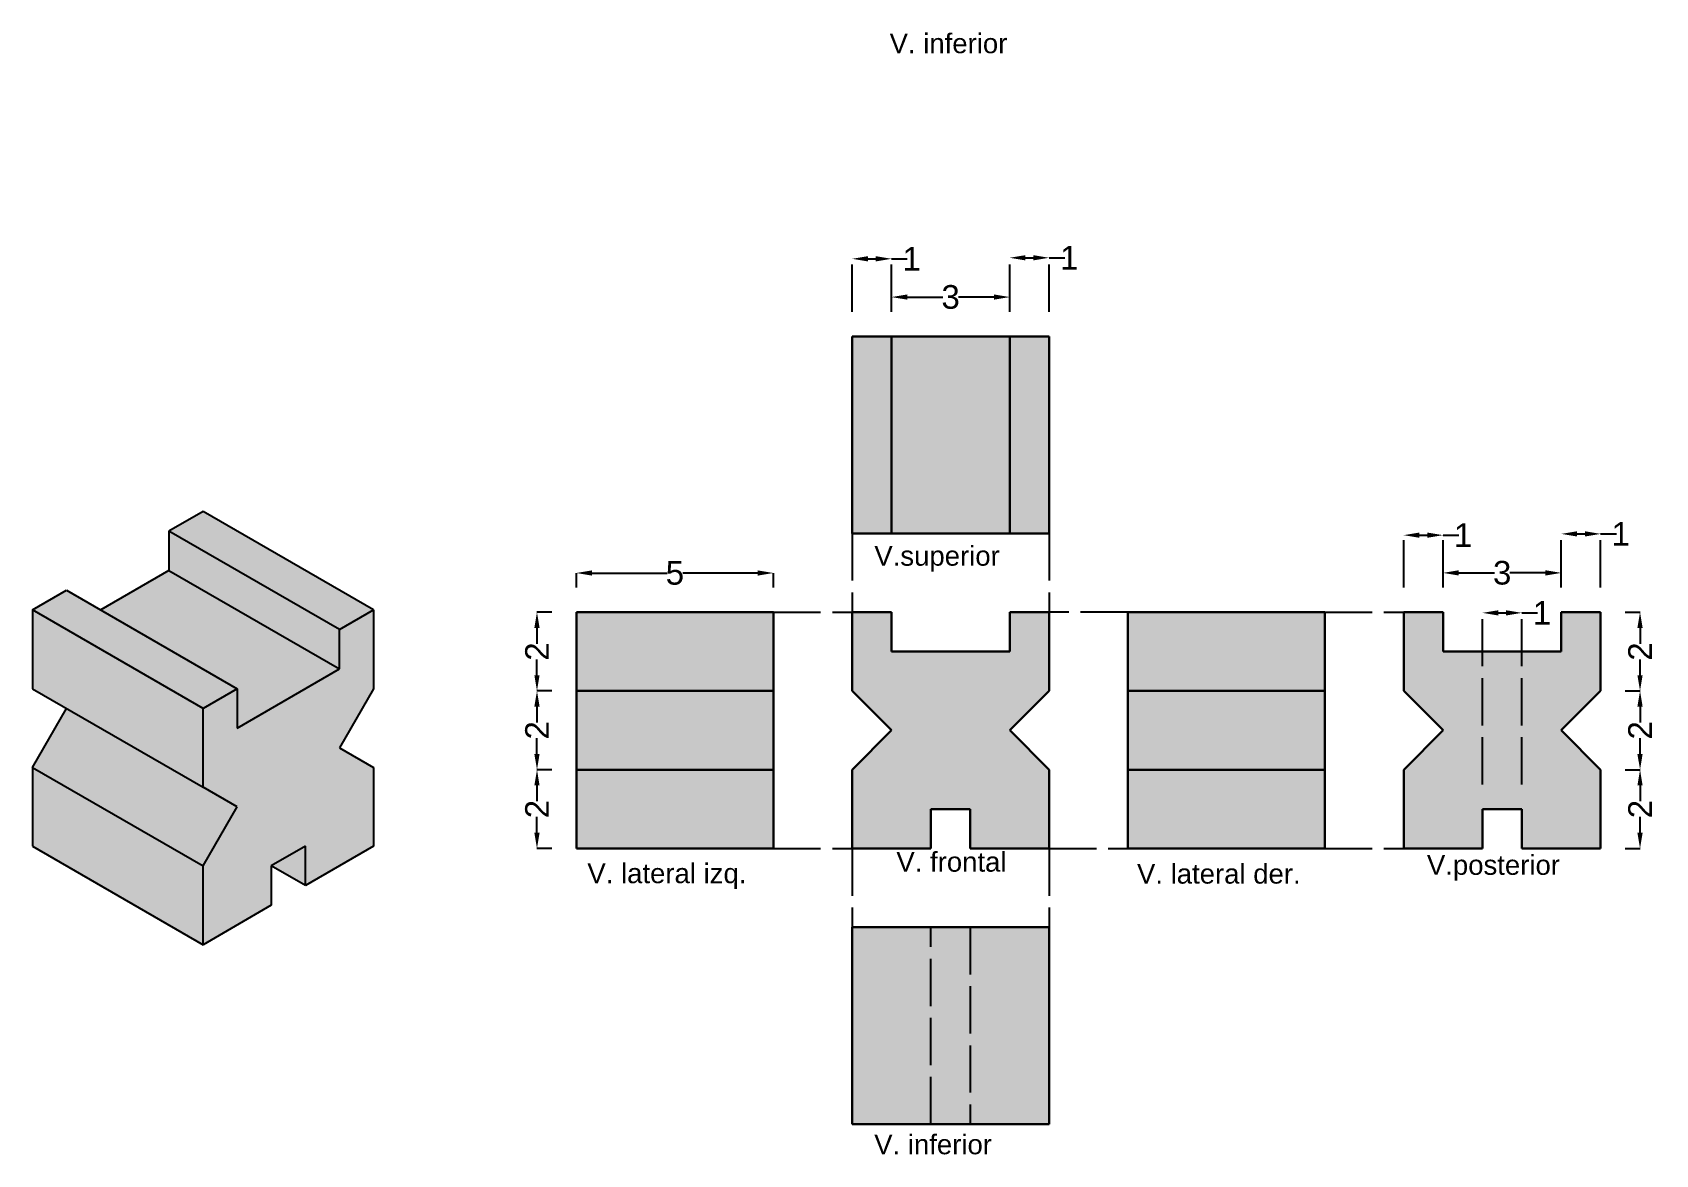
# Model space of a CAD drawing. Header units: millimetres. Extents: x 1502 to 1798, y 2224 to 2310.
# Drawn here: x 1756.02 to 1797.22, y 2225.46 to 2253.95 of the extents above; entities that cross this region are included whole.
import ezdxf

# ---------------------------------------------------------------- set-up
doc = ezdxf.new("R2010")
doc.units = ezdxf.units.MM
doc.header["$LTSCALE"] = 0.1
doc.linetypes.add('ACAD_ISO02W100', pattern=[15, 12, -3])
doc.styles.get("Standard").update_dxf_attribs({"font": 'arial.ttf'})
doc.dimstyles.new('ISO-25', dxfattribs={"dimtxt": 0.6, "dimasz": 0.4, "dimexe": 0, "dimexo": 0.625, "dimgap": 0, "dimtad": 0, "dimtxsty": 'Standard', "dimcen": 2.5, "dimadec": 0, "dimazin": 0, "dimtfac": 1, "dimtmove": 0, "dimatfit": 3, "dimfxl": 1, "dimarcsym": 0})

# ---------------------------------------------------------------- blocks, each defined once
blk = doc.blocks.new('*D108')
at = {"color": 0, "linetype": 'ACAD_ISO02W100', "lineweight": -2, "transparency": 16777216}
for p, q in [((1777.823, 2246.853), (1777.823, 2247.228)), ((1778.223, 2247.228), (1779.126, 2247.228)), ((1780.423, 2247.228), (1779.519, 2247.228)), ((1780.823, 2246.853), (1780.823, 2247.228))]:
    blk.add_line(p, q, dxfattribs=at)
at = {"color": 0, "linetype": 'ACAD_ISO02W100', "transparency": 16777216}
for points in [[(1778.223, 2247.295), (1778.223, 2247.162), (1777.823, 2247.228)], [(1780.423, 2247.295), (1780.423, 2247.162), (1780.823, 2247.228)]]:
    blk.add_solid(points, dxfattribs=at)
at = {"layer": 'Defpoints', "color": 0, "linetype": 'ACAD_ISO02W100', "transparency": 16777216}
for p in [(1780.823, 2247.228), (1777.823, 2246.228), (1780.823, 2246.228)]:
    blk.add_point(p, dxfattribs=at)
at = {"color": 0, "linetype": 'ACAD_ISO02W100', "transparency": 16777216, "insert": (1779.323, 2247.228), "char_height": 0.6, "attachment_point": 5}
blk.add_mtext('3', dxfattribs=at)
blk = doc.blocks.new('*D110')
at = {"color": 0, "linetype": 'ACAD_ISO02W100', "lineweight": -2, "transparency": 16777216}
for p, q in [((1769.198, 2235.228), (1768.823, 2235.228)), ((1768.823, 2234.828), (1768.823, 2234.427)), ((1768.823, 2233.628), (1768.823, 2234.03)), ((1769.198, 2233.228), (1768.823, 2233.228))]:
    blk.add_line(p, q, dxfattribs=at)
at = {"color": 0, "linetype": 'ACAD_ISO02W100', "transparency": 16777216}
for points in [[(1768.756, 2234.828), (1768.889, 2234.828), (1768.823, 2235.228)], [(1768.756, 2233.628), (1768.889, 2233.628), (1768.823, 2233.228)]]:
    blk.add_solid(points, dxfattribs=at)
at = {"layer": 'Defpoints', "color": 0, "linetype": 'ACAD_ISO02W100', "transparency": 16777216}
for p in [(1768.823, 2235.228), (1769.823, 2235.228), (1769.823, 2233.228)]:
    blk.add_point(p, dxfattribs=at)
at = {"color": 0, "linetype": 'ACAD_ISO02W100', "transparency": 16777216, "insert": (1768.823, 2234.228), "char_height": 0.6, "attachment_point": 5, "rotation": 90}
blk.add_mtext('2', dxfattribs=at)
blk = doc.blocks.new('*D111')
at = {"color": 0, "linetype": 'ACAD_ISO02W100', "lineweight": -2, "transparency": 16777216}
for p, q in [((1769.198, 2237.228), (1768.823, 2237.228)), ((1768.823, 2236.828), (1768.823, 2236.427)), ((1768.823, 2235.628), (1768.823, 2236.03)), ((1769.198, 2235.228), (1768.823, 2235.228))]:
    blk.add_line(p, q, dxfattribs=at)
at = {"color": 0, "linetype": 'ACAD_ISO02W100', "transparency": 16777216}
for points in [[(1768.756, 2236.828), (1768.889, 2236.828), (1768.823, 2237.228)], [(1768.756, 2235.628), (1768.889, 2235.628), (1768.823, 2235.228)]]:
    blk.add_solid(points, dxfattribs=at)
at = {"layer": 'Defpoints', "color": 0, "linetype": 'ACAD_ISO02W100', "transparency": 16777216}
for p in [(1768.823, 2237.228), (1769.823, 2237.228), (1769.823, 2235.228)]:
    blk.add_point(p, dxfattribs=at)
at = {"color": 0, "linetype": 'ACAD_ISO02W100', "transparency": 16777216, "insert": (1768.823, 2236.228), "char_height": 0.6, "attachment_point": 5, "rotation": 90}
blk.add_mtext('2', dxfattribs=at)
blk = doc.blocks.new('*D112')
at = {"color": 0, "linetype": 'ACAD_ISO02W100', "lineweight": -2, "transparency": 16777216}
for p, q in [((1769.198, 2239.228), (1768.823, 2239.228)), ((1768.823, 2238.828), (1768.823, 2238.427)), ((1768.823, 2237.628), (1768.823, 2238.03)), ((1769.198, 2237.228), (1768.823, 2237.228))]:
    blk.add_line(p, q, dxfattribs=at)
at = {"color": 0, "linetype": 'ACAD_ISO02W100', "transparency": 16777216}
for points in [[(1768.756, 2238.828), (1768.889, 2238.828), (1768.823, 2239.228)], [(1768.756, 2237.628), (1768.889, 2237.628), (1768.823, 2237.228)]]:
    blk.add_solid(points, dxfattribs=at)
at = {"layer": 'Defpoints', "color": 0, "linetype": 'ACAD_ISO02W100', "transparency": 16777216}
for p in [(1768.823, 2239.228), (1769.823, 2239.228), (1769.823, 2237.228)]:
    blk.add_point(p, dxfattribs=at)
at = {"color": 0, "linetype": 'ACAD_ISO02W100', "transparency": 16777216, "insert": (1768.823, 2238.228), "char_height": 0.6, "attachment_point": 5, "rotation": 90}
blk.add_mtext('2', dxfattribs=at)
blk = doc.blocks.new('*D114')
at = {"color": 0, "linetype": 'ACAD_ISO02W100', "lineweight": -2, "transparency": 16777216}
for p, q in [((1791.823, 2239.853), (1791.823, 2240.225)), ((1792.223, 2240.225), (1793.126, 2240.225)), ((1794.423, 2240.225), (1793.519, 2240.225)), ((1794.823, 2239.853), (1794.823, 2240.225))]:
    blk.add_line(p, q, dxfattribs=at)
at = {"color": 0, "linetype": 'ACAD_ISO02W100', "transparency": 16777216}
for points in [[(1792.223, 2240.292), (1792.223, 2240.158), (1791.823, 2240.225)], [(1794.423, 2240.292), (1794.423, 2240.158), (1794.823, 2240.225)]]:
    blk.add_solid(points, dxfattribs=at)
at = {"layer": 'Defpoints', "color": 0, "linetype": 'ACAD_ISO02W100', "transparency": 16777216}
for p in [(1794.823, 2240.225), (1791.823, 2239.228), (1794.823, 2239.228)]:
    blk.add_point(p, dxfattribs=at)
at = {"color": 0, "linetype": 'ACAD_ISO02W100', "transparency": 16777216, "insert": (1793.323, 2240.225), "char_height": 0.6, "attachment_point": 5}
blk.add_mtext('3', dxfattribs=at)
blk = doc.blocks.new('*D116')
at = {"color": 0, "linetype": 'ACAD_ISO02W100', "lineweight": -2, "transparency": 16777216}
for p, q in [((1796.448, 2239.228), (1796.823, 2239.228)), ((1796.823, 2238.828), (1796.823, 2238.427)), ((1796.823, 2237.628), (1796.823, 2238.03)), ((1796.448, 2237.228), (1796.823, 2237.228))]:
    blk.add_line(p, q, dxfattribs=at)
at = {"color": 0, "linetype": 'ACAD_ISO02W100', "transparency": 16777216}
for points in [[(1796.756, 2238.828), (1796.889, 2238.828), (1796.823, 2239.228)], [(1796.756, 2237.628), (1796.889, 2237.628), (1796.823, 2237.228)]]:
    blk.add_solid(points, dxfattribs=at)
at = {"layer": 'Defpoints', "color": 0, "linetype": 'ACAD_ISO02W100', "transparency": 16777216}
for p in [(1795.823, 2239.228), (1795.823, 2237.228), (1796.823, 2237.228)]:
    blk.add_point(p, dxfattribs=at)
at = {"color": 0, "linetype": 'ACAD_ISO02W100', "transparency": 16777216, "insert": (1796.823, 2238.228), "char_height": 0.6, "attachment_point": 5, "rotation": 90}
blk.add_mtext('2', dxfattribs=at)
blk = doc.blocks.new('*D117')
at = {"color": 0, "linetype": 'ACAD_ISO02W100', "lineweight": -2, "transparency": 16777216}
for p, q in [((1796.448, 2237.228), (1796.823, 2237.228)), ((1796.823, 2236.828), (1796.823, 2236.427)), ((1796.823, 2235.628), (1796.823, 2236.03)), ((1796.448, 2235.228), (1796.823, 2235.228))]:
    blk.add_line(p, q, dxfattribs=at)
at = {"color": 0, "linetype": 'ACAD_ISO02W100', "transparency": 16777216}
for points in [[(1796.756, 2236.828), (1796.889, 2236.828), (1796.823, 2237.228)], [(1796.756, 2235.628), (1796.889, 2235.628), (1796.823, 2235.228)]]:
    blk.add_solid(points, dxfattribs=at)
at = {"layer": 'Defpoints', "color": 0, "linetype": 'ACAD_ISO02W100', "transparency": 16777216}
for p in [(1795.823, 2237.228), (1795.823, 2235.228), (1796.823, 2235.228)]:
    blk.add_point(p, dxfattribs=at)
at = {"color": 0, "linetype": 'ACAD_ISO02W100', "transparency": 16777216, "insert": (1796.823, 2236.228), "char_height": 0.6, "attachment_point": 5, "rotation": 90}
blk.add_mtext('2', dxfattribs=at)
blk = doc.blocks.new('*D118')
at = {"color": 0, "linetype": 'ACAD_ISO02W100', "lineweight": -2, "transparency": 16777216}
for p, q in [((1796.448, 2235.228), (1796.823, 2235.228)), ((1796.823, 2234.828), (1796.823, 2234.427)), ((1796.823, 2233.628), (1796.823, 2234.03)), ((1796.448, 2233.228), (1796.823, 2233.228))]:
    blk.add_line(p, q, dxfattribs=at)
at = {"color": 0, "linetype": 'ACAD_ISO02W100', "transparency": 16777216}
for points in [[(1796.756, 2234.828), (1796.889, 2234.828), (1796.823, 2235.228)], [(1796.756, 2233.628), (1796.889, 2233.628), (1796.823, 2233.228)]]:
    blk.add_solid(points, dxfattribs=at)
at = {"layer": 'Defpoints', "color": 0, "linetype": 'ACAD_ISO02W100', "transparency": 16777216}
for p in [(1795.823, 2235.228), (1795.823, 2233.228), (1796.823, 2233.228)]:
    blk.add_point(p, dxfattribs=at)
at = {"color": 0, "linetype": 'ACAD_ISO02W100', "transparency": 16777216, "insert": (1796.823, 2234.228), "char_height": 0.6, "attachment_point": 5, "rotation": 90}
blk.add_mtext('2', dxfattribs=at)
blk = doc.blocks.new('*D119')
at = {"color": 0, "linetype": 'ACAD_ISO02W100', "lineweight": -2, "transparency": 16777216}
for p, q in [((1792.823, 2234.853), (1792.823, 2239.21)), ((1793.223, 2239.21), (1793.423, 2239.21)), ((1793.823, 2234.853), (1793.823, 2239.21)), ((1793.823, 2239.21), (1794.223, 2239.21))]:
    blk.add_line(p, q, dxfattribs=at)
at = {"color": 0, "linetype": 'ACAD_ISO02W100', "transparency": 16777216}
for points in [[(1793.223, 2239.276), (1793.223, 2239.143), (1792.823, 2239.21)], [(1793.423, 2239.276), (1793.423, 2239.143), (1793.823, 2239.21)]]:
    blk.add_solid(points, dxfattribs=at)
at = {"layer": 'Defpoints', "color": 0, "linetype": 'ACAD_ISO02W100', "transparency": 16777216}
for p in [(1793.823, 2239.21), (1792.823, 2234.228), (1793.823, 2234.228)]:
    blk.add_point(p, dxfattribs=at)
at = {"color": 0, "linetype": 'ACAD_ISO02W100', "transparency": 16777216, "insert": (1794.333, 2239.21), "char_height": 0.6, "attachment_point": 5}
blk.add_mtext('1', dxfattribs=at)
blk = doc.blocks.new('*D142')
at = {"color": 0, "linetype": 'ACAD_ISO02W100', "lineweight": -2, "transparency": 16777216}
for p, q in [((1776.823, 2246.853), (1776.823, 2248.2)), ((1777.223, 2248.2), (1777.423, 2248.2)), ((1777.823, 2246.853), (1777.823, 2248.2)), ((1777.823, 2248.2), (1778.223, 2248.2))]:
    blk.add_line(p, q, dxfattribs=at)
at = {"color": 0, "linetype": 'ACAD_ISO02W100', "transparency": 16777216}
for points in [[(1777.223, 2248.267), (1777.223, 2248.133), (1776.823, 2248.2)], [(1777.423, 2248.267), (1777.423, 2248.133), (1777.823, 2248.2)]]:
    blk.add_solid(points, dxfattribs=at)
at = {"layer": 'Defpoints', "color": 0, "linetype": 'ACAD_ISO02W100', "transparency": 16777216}
for p in [(1777.823, 2248.2), (1776.823, 2246.228), (1777.823, 2246.228)]:
    blk.add_point(p, dxfattribs=at)
at = {"color": 0, "linetype": 'ACAD_ISO02W100', "transparency": 16777216, "insert": (1778.333, 2248.2), "char_height": 0.6, "attachment_point": 5}
blk.add_mtext('1', dxfattribs=at)
blk = doc.blocks.new('*D143')
at = {"color": 0, "linetype": 'ACAD_ISO02W100', "lineweight": -2, "transparency": 16777216}
for p, q in [((1780.823, 2246.853), (1780.823, 2248.226)), ((1781.223, 2248.226), (1781.423, 2248.226)), ((1781.823, 2246.853), (1781.823, 2248.226)), ((1781.823, 2248.226), (1782.223, 2248.226))]:
    blk.add_line(p, q, dxfattribs=at)
at = {"color": 0, "linetype": 'ACAD_ISO02W100', "transparency": 16777216}
for points in [[(1781.223, 2248.292), (1781.223, 2248.159), (1780.823, 2248.226)], [(1781.423, 2248.292), (1781.423, 2248.159), (1781.823, 2248.226)]]:
    blk.add_solid(points, dxfattribs=at)
at = {"layer": 'Defpoints', "color": 0, "linetype": 'ACAD_ISO02W100', "transparency": 16777216}
for p in [(1781.823, 2248.226), (1780.823, 2246.228), (1781.823, 2246.228)]:
    blk.add_point(p, dxfattribs=at)
at = {"color": 0, "linetype": 'ACAD_ISO02W100', "transparency": 16777216, "insert": (1782.333, 2248.226), "char_height": 0.6, "attachment_point": 5}
blk.add_mtext('1', dxfattribs=at)
blk = doc.blocks.new('*D144')
at = {"color": 0, "linetype": 'ACAD_ISO02W100', "lineweight": -2, "transparency": 16777216}
for p, q in [((1790.823, 2239.853), (1790.823, 2241.183)), ((1791.223, 2241.183), (1791.423, 2241.183)), ((1791.823, 2239.853), (1791.823, 2241.183)), ((1791.823, 2241.183), (1792.223, 2241.183))]:
    blk.add_line(p, q, dxfattribs=at)
at = {"color": 0, "linetype": 'ACAD_ISO02W100', "transparency": 16777216}
for points in [[(1791.223, 2241.249), (1791.223, 2241.116), (1790.823, 2241.183)], [(1791.423, 2241.249), (1791.423, 2241.116), (1791.823, 2241.183)]]:
    blk.add_solid(points, dxfattribs=at)
at = {"layer": 'Defpoints', "color": 0, "linetype": 'ACAD_ISO02W100', "transparency": 16777216}
for p in [(1791.823, 2241.183), (1790.823, 2239.228), (1791.823, 2239.228)]:
    blk.add_point(p, dxfattribs=at)
at = {"color": 0, "linetype": 'ACAD_ISO02W100', "transparency": 16777216, "insert": (1792.333, 2241.183), "char_height": 0.6, "attachment_point": 5}
blk.add_mtext('1', dxfattribs=at)
blk = doc.blocks.new('*D145')
at = {"color": 0, "linetype": 'ACAD_ISO02W100', "lineweight": -2, "transparency": 16777216}
for p, q in [((1794.823, 2239.853), (1794.823, 2241.215)), ((1795.223, 2241.215), (1795.423, 2241.215)), ((1795.823, 2239.853), (1795.823, 2241.215)), ((1795.823, 2241.215), (1796.223, 2241.215))]:
    blk.add_line(p, q, dxfattribs=at)
at = {"color": 0, "linetype": 'ACAD_ISO02W100', "transparency": 16777216}
for points in [[(1795.223, 2241.282), (1795.223, 2241.149), (1794.823, 2241.215)], [(1795.423, 2241.282), (1795.423, 2241.149), (1795.823, 2241.215)]]:
    blk.add_solid(points, dxfattribs=at)
at = {"layer": 'Defpoints', "color": 0, "linetype": 'ACAD_ISO02W100', "transparency": 16777216}
for p in [(1795.823, 2241.215), (1794.823, 2239.228), (1795.823, 2239.228)]:
    blk.add_point(p, dxfattribs=at)
at = {"color": 0, "linetype": 'ACAD_ISO02W100', "transparency": 16777216, "insert": (1796.333, 2241.215), "char_height": 0.6, "attachment_point": 5}
blk.add_mtext('1', dxfattribs=at)
blk = doc.blocks.new('*D155')
at = {"color": 0, "lineweight": -2, "transparency": 16777216}
for p, q in [((1769.823, 2239.853), (1769.823, 2240.222)), ((1770.223, 2240.222), (1772.124, 2240.222)), ((1774.423, 2240.222), (1772.522, 2240.222)), ((1774.823, 2239.853), (1774.823, 2240.222))]:
    blk.add_line(p, q, dxfattribs=at)
at = {"color": 0, "transparency": 16777216}
for points in [[(1770.223, 2240.289), (1770.223, 2240.155), (1769.823, 2240.222)], [(1774.423, 2240.289), (1774.423, 2240.155), (1774.823, 2240.222)]]:
    blk.add_solid(points, dxfattribs=at)
at = {"layer": 'Defpoints', "color": 0, "transparency": 16777216}
for p in [(1774.823, 2240.222), (1769.823, 2239.228), (1774.823, 2239.228)]:
    blk.add_point(p, dxfattribs=at)
at = {"color": 0, "transparency": 16777216, "insert": (1772.323, 2240.222), "char_height": 0.6, "attachment_point": 5}
blk.add_mtext('5', dxfattribs=at)

msp = doc.modelspace()

# ---------------------------------------------------------------- hatches: boundary and pattern name
at = {"linetype": 'ACAD_ISO02W100', "lineweight": 30, "true_color": 0x293189}
h = msp.add_hatch(color=177, dxfattribs=at)
h.dxf.hatch_style = 1
h.paths.add_polyline_path([(1760.346, 2241.785), (1759.48, 2241.285), (1763.81, 2238.785), (1764.676, 2239.285)])
h.paths.add_polyline_path([(1781.823, 2244.228), (1781.823, 2246.228), (1780.823, 2246.228), (1780.823, 2241.228), (1781.823, 2241.228)])
at = {"linetype": 'ACAD_ISO02W100', "lineweight": 30, "true_color": 0x22346e}
h = msp.add_hatch(color=159, dxfattribs=at)
h.dxf.hatch_style = 1
h.paths.add_polyline_path([(1777.823, 2246.228), (1776.823, 2246.228), (1776.823, 2244.228), (1776.823, 2241.228), (1777.823, 2241.228)])
at = {"linetype": 'ACAD_ISO02W100', "lineweight": 30, "true_color": 0x7aafdf}
h = msp.add_hatch(color=143, dxfattribs=at)
h.dxf.hatch_style = 1
h.paths.add_polyline_path([(1780.823, 2246.228), (1777.823, 2246.228), (1777.823, 2241.228), (1780.823, 2241.228)])
at = {"linetype": 'ACAD_ISO02W100', "true_color": 0x293189}
h = msp.add_hatch(color=177, dxfattribs=at)
h.dxf.hatch_style = 1
h.paths.add_polyline_path([(1760.346, 2241.785), (1759.48, 2241.285), (1763.81, 2238.785), (1764.676, 2239.285)])
at = {"linetype": 'ACAD_ISO02W100', "true_color": 0x4554a5}
h = msp.add_hatch(color=175, dxfattribs=at)
h.dxf.hatch_style = 1
h.paths.add_polyline_path([(1759.48, 2241.285), (1759.48, 2240.285), (1763.81, 2237.785), (1763.81, 2238.785)])
h = msp.add_hatch(color=175, dxfattribs=at)
h.dxf.hatch_style = 1
h.paths.add_polyline_path([(1763.81, 2238.785), (1759.48, 2241.285), (1759.48, 2240.285), (1763.81, 2237.785)])
at = {"linetype": 'ACAD_ISO02W100', "true_color": 0x7aafdf}
h = msp.add_hatch(color=143, dxfattribs=at)
h.dxf.hatch_style = 1
h.paths.add_polyline_path([(1759.48, 2240.285), (1757.748, 2239.285), (1761.212, 2237.285), (1761.212, 2236.285), (1763.81, 2237.785)])
at = {"linetype": 'ACAD_ISO02W100', "true_color": 0x22346e}
h = msp.add_hatch(color=159, dxfattribs=at)
h.dxf.hatch_style = 1
h.paths.add_polyline_path([(1756.882, 2239.785), (1756.016, 2239.285), (1760.346, 2236.785), (1761.212, 2237.285)])
at = {"linetype": 'ACAD_ISO02W100', "true_color": 0x105689}
h = msp.add_hatch(color=146, dxfattribs=at)
h.dxf.hatch_style = 1
h.paths.add_polyline_path([(1760.346, 2236.785), (1756.016, 2239.285), (1756.016, 2237.285), (1760.346, 2234.785)])
at = {"linetype": 'ACAD_ISO02W100', "lineweight": 30, "true_color": 0x105689}
h = msp.add_hatch(color=146, dxfattribs=at)
h.dxf.hatch_style = 1
h.paths.add_polyline_path([(1760.346, 2236.785), (1756.016, 2239.285), (1756.016, 2237.285), (1760.346, 2234.785)])
h.paths.add_polyline_path([(1774.823, 2239.228), (1771.823, 2239.228), (1769.823, 2239.228), (1769.823, 2237.228), (1774.823, 2237.228)])
at = {"linetype": 'ACAD_ISO02W100', "true_color": 0x2776bb}
h = msp.add_hatch(color=152, dxfattribs=at)
h.dxf.hatch_style = 1
h.paths.add_polyline_path([(1764.676, 2235.285), (1763.81, 2235.785), (1764.676, 2237.285), (1764.676, 2239.285), (1763.81, 2238.785), (1763.81, 2237.785), (1761.212, 2236.285), (1761.212, 2237.285), (1760.346, 2236.785), (1760.346, 2234.785), (1761.212, 2234.285), (1760.346, 2232.785), (1760.346, 2230.785), (1762.078, 2231.785), (1762.078, 2232.785), (1762.944, 2233.285), (1762.944, 2232.285), (1764.676, 2233.285)])
at = {"linetype": 'ACAD_ISO02W100', "lineweight": 30, "true_color": 0x2776bb}
h = msp.add_hatch(color=152, dxfattribs=at)
h.dxf.hatch_style = 1
h.paths.add_polyline_path([(1764.676, 2235.285), (1763.81, 2235.785), (1764.676, 2237.285), (1764.676, 2239.285), (1763.81, 2238.785), (1763.81, 2237.785), (1761.212, 2236.285), (1761.212, 2237.285), (1760.346, 2236.785), (1760.346, 2234.785), (1761.212, 2234.285), (1760.346, 2232.785), (1760.346, 2230.785), (1762.078, 2231.785), (1762.078, 2232.785), (1762.944, 2233.285), (1762.944, 2232.285), (1764.676, 2233.285)])
h.paths.add_polyline_path([(1780.823, 2236.228), (1781.823, 2237.228), (1781.823, 2239.228), (1780.823, 2239.228), (1780.823, 2238.228), (1777.823, 2238.228), (1777.823, 2239.228), (1776.823, 2239.228), (1776.823, 2237.228), (1777.823, 2236.228), (1776.823, 2235.228), (1776.823, 2233.228), (1778.823, 2233.228), (1778.823, 2234.228), (1779.823, 2234.228), (1779.823, 2233.228), (1781.823, 2233.228), (1781.823, 2235.228)])
at = {"linetype": 'ACAD_ISO02W100', "lineweight": 30, "true_color": 0x105689}
h = msp.add_hatch(color=146, dxfattribs=at)
h.dxf.hatch_style = 1
h.paths.add_polyline_path([(1774.823, 2239.228), (1771.823, 2239.228), (1769.823, 2239.228), (1769.823, 2237.228), (1774.823, 2237.228)])
h.paths.add_polyline_path([(1774.823, 2237.228), (1769.823, 2237.228), (1769.823, 2235.228), (1774.823, 2235.228)])
h.paths.add_polyline_path([(1788.823, 2237.228), (1783.823, 2237.228), (1783.823, 2235.228), (1788.823, 2235.228)])
h = msp.add_hatch(color=146, dxfattribs=at)
h.dxf.hatch_style = 1
h.paths.add_polyline_path([(1788.823, 2239.228), (1786.823, 2239.228), (1783.823, 2239.228), (1783.823, 2237.228), (1788.823, 2237.228)])
at = {"linetype": 'ACAD_ISO02W100', "lineweight": 30, "true_color": 0xc7c8ca}
h = msp.add_hatch(color=9, dxfattribs=at)
h.dxf.hatch_style = 1
h.paths.add_polyline_path([(1795.823, 2237.228), (1795.823, 2239.228), (1794.823, 2239.228), (1794.823, 2238.228), (1791.823, 2238.228), (1791.823, 2239.228), (1790.823, 2239.228), (1790.823, 2237.228), (1791.823, 2236.228), (1790.823, 2235.228), (1790.823, 2233.228), (1792.823, 2233.228), (1792.823, 2234.228), (1793.823, 2234.228), (1793.823, 2233.228), (1795.823, 2233.228), (1795.823, 2235.228), (1794.823, 2236.228)])
at = {"linetype": 'ACAD_ISO02W100', "lineweight": 30, "true_color": 0x939598}
h = msp.add_hatch(color=252, dxfattribs=at)
h.dxf.hatch_style = 1
h.paths.add_polyline_path([(1795.823, 2237.228), (1795.823, 2239.228), (1794.823, 2239.228), (1794.823, 2238.228), (1791.823, 2238.228), (1791.823, 2239.228), (1790.823, 2239.228), (1790.823, 2237.228), (1791.823, 2236.228), (1790.823, 2235.228), (1790.823, 2233.228), (1792.823, 2233.228), (1792.823, 2234.228), (1793.823, 2234.228), (1793.823, 2233.228), (1795.823, 2233.228), (1795.823, 2235.228), (1794.823, 2236.228)])
at = {"linetype": 'ACAD_ISO02W100', "lineweight": 30, "true_color": 0xadddf7}
h = msp.add_hatch(color=141, dxfattribs=at)
h.dxf.hatch_style = 1
h.paths.add_polyline_path([(1761.212, 2234.285), (1760.346, 2234.785), (1756.882, 2236.785), (1756.016, 2235.285), (1760.346, 2232.785)])
h.paths.add_polyline_path([(1774.823, 2237.228), (1769.823, 2237.228), (1769.823, 2235.228), (1774.823, 2235.228)])
h = msp.add_hatch(color=141, dxfattribs=at)
h.dxf.hatch_style = 1
h.paths.add_polyline_path([(1774.823, 2237.228), (1769.823, 2237.228), (1769.823, 2235.228), (1774.823, 2235.228)])
h.paths.add_polyline_path([(1788.823, 2237.228), (1783.823, 2237.228), (1783.823, 2235.228), (1788.823, 2235.228)])
at = {"linetype": 'ACAD_ISO02W100', "true_color": 0xadddf7}
h = msp.add_hatch(color=141, dxfattribs=at)
h.dxf.hatch_style = 1
h.paths.add_polyline_path([(1761.212, 2234.285), (1760.346, 2234.785), (1756.882, 2236.785), (1756.016, 2235.285), (1760.346, 2232.785)])
at = {"linetype": 'ACAD_ISO02W100', "true_color": 0x9898cc}
h = msp.add_hatch(color=253, dxfattribs=at)
h.dxf.hatch_style = 1
h.paths.add_polyline_path([(1760.346, 2232.785), (1756.016, 2235.285), (1756.016, 2233.285), (1760.346, 2230.785)])
at = {"linetype": 'ACAD_ISO02W100', "true_color": 0x5e67af}
h = msp.add_hatch(color=165, dxfattribs=at)
h.dxf.hatch_style = 1
h.paths.add_polyline_path([(1760.346, 2232.785), (1756.016, 2235.285), (1756.016, 2233.285), (1760.346, 2230.785)])
at = {"linetype": 'ACAD_ISO02W100', "lineweight": 30, "true_color": 0x5e67af}
h = msp.add_hatch(color=165, dxfattribs=at)
h.dxf.hatch_style = 1
h.paths.add_polyline_path([(1756.016, 2235.285), (1756.016, 2233.285), (1760.346, 2230.785), (1760.346, 2232.785)])
h.paths.add_polyline_path([(1774.823, 2235.228), (1769.823, 2235.228), (1769.823, 2233.228), (1774.823, 2233.228)])
h = msp.add_hatch(color=165, dxfattribs=at)
h.dxf.hatch_style = 1
h.paths.add_polyline_path([(1774.823, 2235.228), (1769.823, 2235.228), (1769.823, 2233.228), (1774.823, 2233.228)])
h.paths.add_polyline_path([(1788.823, 2235.228), (1783.823, 2235.228), (1783.823, 2233.228), (1788.823, 2233.228)])
at = {"linetype": 'ACAD_ISO02W100', "true_color": 0xadddf7}
h = msp.add_hatch(color=141, dxfattribs=at)
h.dxf.hatch_style = 1
h.paths.add_polyline_path([(1762.944, 2233.285), (1762.078, 2232.785), (1762.944, 2232.285)])
at = {"linetype": 'ACAD_ISO02W100', "lineweight": 30, "true_color": 0x636466}
h = msp.add_hatch(color=251, dxfattribs=at)
h.dxf.hatch_style = 1
h.paths.add_polyline_path([(1781.823, 2231.228), (1776.823, 2231.228), (1776.823, 2228.228), (1778.823, 2228.228), (1781.823, 2228.228)])
h.paths.add_polyline_path([(1781.823, 2228.228), (1778.823, 2228.228), (1776.823, 2228.228), (1776.823, 2226.228), (1781.823, 2226.228)])

# ---------------------------------------------------------------- linework, layer by layer
at = {"linetype": 'Continuous', "lineweight": 30}
for p, q in [((1776.823, 2244.228), (1776.823, 2246.228)), ((1776.823, 2246.228), (1781.823, 2246.228)), ((1781.823, 2246.228), (1781.823, 2244.228)), ((1776.823, 2244.228), (1776.823, 2241.228)), ((1781.823, 2241.228), (1781.823, 2244.228)), ((1776.823, 2241.228), (1781.823, 2241.228)), ((1769.823, 2239.228), (1769.823, 2233.228)), ((1771.823, 2239.228), (1769.823, 2239.228)), ((1776.823, 2237.228), (1776.823, 2239.228)), ((1776.823, 2239.228), (1777.823, 2239.228)), ((1780.823, 2239.228), (1781.823, 2239.228)), ((1781.823, 2239.228), (1781.823, 2237.228)), ((1786.823, 2239.228), (1788.823, 2239.228)), ((1788.823, 2239.228), (1788.823, 2233.228)), ((1791.823, 2239.228), (1790.823, 2239.228)), ((1790.823, 2239.228), (1790.823, 2237.228)), ((1795.823, 2239.228), (1794.823, 2239.228)), ((1795.823, 2237.228), (1795.823, 2239.228)), ((1774.823, 2233.228), (1774.823, 2235.228)), ((1776.823, 2235.228), (1776.823, 2233.228)), ((1781.823, 2233.228), (1781.823, 2235.228)), ((1783.823, 2233.228), (1783.823, 2235.228)), ((1790.823, 2233.228), (1790.823, 2235.228)), ((1795.823, 2235.228), (1795.823, 2233.228)), ((1769.823, 2233.228), (1774.823, 2233.228)), ((1776.823, 2233.228), (1778.823, 2233.228)), ((1779.823, 2233.228), (1781.823, 2233.228)), ((1788.823, 2233.228), (1783.823, 2233.228)), ((1792.823, 2233.228), (1790.823, 2233.228)), ((1795.823, 2233.228), (1793.823, 2233.228)), ((1776.823, 2231.228), (1781.823, 2231.228)), ((1776.823, 2226.228), (1776.823, 2231.228)), ((1776.823, 2231.228), (1776.823, 2228.228)), ((1781.823, 2231.228), (1781.823, 2226.228)), ((1781.823, 2226.228), (1776.823, 2226.228))]:
    msp.add_line(p, q, dxfattribs=at)
at = {"lineweight": 30}
for p, q in [((1776.823, 2246.228), (1777.823, 2246.228)), ((1777.823, 2246.228), (1777.823, 2241.228)), ((1780.823, 2241.228), (1780.823, 2246.228)), ((1777.823, 2241.228), (1780.823, 2241.228)), ((1769.823, 2239.228), (1769.823, 2237.228)), ((1774.823, 2239.228), (1771.823, 2239.228)), ((1774.823, 2235.228), (1774.823, 2239.228)), ((1776.823, 2239.228), (1777.823, 2239.228)), ((1776.823, 2239.228), (1777.823, 2239.228)), ((1777.823, 2239.228), (1777.823, 2238.228)), ((1780.823, 2238.228), (1780.823, 2239.228)), ((1783.823, 2235.228), (1783.823, 2239.228)), ((1783.823, 2239.228), (1786.823, 2239.228)), ((1783.823, 2239.228), (1783.823, 2237.228)), ((1791.823, 2238.228), (1791.823, 2239.228)), ((1795.823, 2239.228), (1794.823, 2239.228)), ((1795.823, 2239.228), (1794.823, 2239.228)), ((1794.823, 2239.228), (1794.823, 2238.228)), ((1777.823, 2238.228), (1780.823, 2238.228)), ((1794.823, 2238.228), (1791.823, 2238.228)), ((1769.823, 2237.228), (1774.823, 2237.228)), ((1774.823, 2237.228), (1774.823, 2235.228)), ((1777.823, 2236.228), (1776.823, 2237.228)), ((1780.823, 2236.228), (1781.823, 2237.228)), ((1783.823, 2237.228), (1788.823, 2237.228)), ((1788.823, 2237.228), (1788.823, 2235.228)), ((1788.823, 2237.228), (1788.823, 2235.228)), ((1791.823, 2236.228), (1790.823, 2237.228)), ((1794.823, 2236.228), (1795.823, 2237.228)), ((1776.823, 2235.228), (1777.823, 2236.228)), ((1781.823, 2235.228), (1780.823, 2236.228)), ((1790.823, 2235.228), (1791.823, 2236.228)), ((1795.823, 2235.228), (1794.823, 2236.228)), ((1774.823, 2235.228), (1769.823, 2235.228)), ((1776.823, 2233.228), (1776.823, 2235.228)), ((1781.823, 2233.228), (1781.823, 2235.228)), ((1788.823, 2235.228), (1783.823, 2235.228)), ((1790.823, 2233.228), (1790.823, 2235.228)), ((1795.823, 2233.228), (1795.823, 2235.228))]:
    msp.add_line(p, q, dxfattribs=at)
at = {"linetype": 'Continuous'}
for p, q in [((1760.346, 2241.785), (1759.48, 2241.285)), ((1764.676, 2239.285), (1760.346, 2241.785)), ((1759.48, 2241.285), (1759.48, 2240.285)), ((1763.81, 2238.785), (1759.48, 2241.285)), ((1759.48, 2240.285), (1757.748, 2239.285)), ((1759.48, 2240.285), (1763.81, 2237.785)), ((1756.016, 2239.285), (1756.882, 2239.785)), ((1756.882, 2239.785), (1761.212, 2237.285)), ((1756.016, 2239.285), (1756.016, 2237.285)), ((1760.346, 2236.785), (1756.016, 2239.285)), ((1763.81, 2238.785), (1764.676, 2239.285)), ((1764.676, 2239.285), (1764.676, 2237.285)), ((1763.81, 2237.785), (1763.81, 2238.785)), ((1761.212, 2236.285), (1763.81, 2237.785)), ((1756.016, 2237.285), (1760.346, 2234.785)), ((1761.212, 2237.285), (1760.346, 2236.785)), ((1761.212, 2237.285), (1761.212, 2236.285)), ((1764.676, 2237.285), (1763.81, 2235.785)), ((1756.016, 2235.285), (1756.882, 2236.785)), ((1760.346, 2234.785), (1760.346, 2236.785)), ((1760.346, 2234.785), (1760.346, 2236.785)), ((1763.81, 2235.785), (1764.676, 2235.285)), ((1756.016, 2235.285), (1756.016, 2233.285)), ((1756.016, 2235.285), (1760.346, 2232.785)), ((1764.676, 2235.285), (1764.676, 2233.285)), ((1761.212, 2234.285), (1760.346, 2234.785)), ((1760.346, 2232.785), (1761.212, 2234.285)), ((1756.016, 2233.285), (1760.346, 2230.785)), ((1762.944, 2233.285), (1762.078, 2232.785)), ((1764.676, 2233.285), (1762.944, 2232.285)), ((1762.944, 2232.285), (1762.944, 2233.285)), ((1760.346, 2230.785), (1760.346, 2232.785)), ((1762.078, 2232.785), (1762.078, 2231.785)), ((1762.944, 2232.285), (1762.078, 2232.785)), ((1762.078, 2231.785), (1760.346, 2230.785))]:
    msp.add_line(p, q, dxfattribs=at)
at = {"linetype": 'ACAD_ISO02W100'}
for p, q in [((1776.823, 2241.228), (1776.823, 2239.228)), ((1781.823, 2241.228), (1781.823, 2239.228)), ((1774.823, 2239.228), (1776.823, 2239.228)), ((1783.823, 2239.228), (1781.823, 2239.228)), ((1788.823, 2239.228), (1790.823, 2239.228)), ((1774.823, 2233.228), (1776.823, 2233.228)), ((1776.823, 2233.228), (1776.823, 2231.228)), ((1781.823, 2233.228), (1783.823, 2233.228)), ((1781.823, 2233.228), (1781.823, 2231.228)), ((1788.823, 2233.228), (1790.823, 2233.228)), ((1778.823, 2226.228), (1778.823, 2231.228)), ((1779.823, 2231.228), (1779.823, 2226.228))]:
    msp.add_line(p, q, dxfattribs=at)
at = {"linetype": 'ACAD_ISO02W100', "lineweight": 30}
for p, q in [((1778.823, 2233.228), (1778.823, 2234.228)), ((1778.823, 2234.228), (1779.823, 2234.228)), ((1779.823, 2234.228), (1779.823, 2233.228)), ((1793.823, 2234.228), (1792.823, 2234.228)), ((1792.823, 2234.228), (1792.823, 2233.228)), ((1793.823, 2233.228), (1793.823, 2234.228)), ((1776.823, 2233.228), (1778.823, 2233.228)), ((1795.823, 2233.228), (1793.823, 2233.228)), ((1778.823, 2231.228), (1779.823, 2231.228))]:
    msp.add_line(p, q, dxfattribs=at)

# ---------------------------------------------------------------- texts
at = {"linetype": 'ACAD_ISO02W100', "lineweight": 30, "char_height": 0.5, "attachment_point": 1}
for s, insert in [('V. inferior', (1777.774, 2253.92)), ('V.superior', (1777.387, 2240.908)), ('V. frontal', (1777.946, 2233.139)), ('V.posterior', (1791.413, 2233.059)), ('V. lateral izq.', (1770.102, 2232.847)), ('V. lateral der.', (1784.054, 2232.836)), ('V. inferior', (1777.383, 2225.964))]:
    msp.add_mtext_dynamic_manual_height_columns(s, width=4.80195, gutter_width=12.5, heights=[0], dxfattribs=dict(at, insert=insert))

# ---------------------------------------------------------------- dimensions: what is measured, and where the dimension line sits
at = {"linetype": 'ACAD_ISO02W100'}
for base, p1, p2, picture, middle in [((1777.823, 2248.2), (1776.823, 2246.228), (1777.823, 2246.228), '*D142', (1778.333, 2248.2)), ((1781.823, 2248.226), (1780.823, 2246.228), (1781.823, 2246.228), '*D143', (1782.333, 2248.226)), ((1791.823, 2241.183), (1790.823, 2239.228), (1791.823, 2239.228), '*D144', (1792.333, 2241.183)), ((1795.823, 2241.215), (1794.823, 2239.228), (1795.823, 2239.228), '*D145', (1796.333, 2241.215)), ((1793.823, 2239.21), (1792.823, 2234.228), (1793.823, 2234.228), '*D119', (1794.333, 2239.21))]:
    dim = msp.add_linear_dim(base=base, p1=p1, p2=p2, dimstyle='ISO-25', dxfattribs=at)
    dim.commit()
    dim.dimension.update_dxf_attribs({"geometry": picture, "text_midpoint": middle})
for base, p1, p2, picture, middle in [((1780.823, 2247.228), (1777.823, 2246.228), (1780.823, 2246.228), '*D108', (1779.323, 2247.228)), ((1794.823, 2240.225), (1791.823, 2239.228), (1794.823, 2239.228), '*D114', (1793.323, 2240.225))]:
    dim = msp.add_linear_dim(base=base, p1=p1, p2=p2, dimstyle='ISO-25', override={"dimtmove": 1}, dxfattribs=at)
    dim.commit()
    dim.dimension.update_dxf_attribs({"geometry": picture, "text_midpoint": middle})
dim = msp.add_linear_dim(base=(1774.823, 2240.222), p1=(1769.823, 2239.228), p2=(1774.823, 2239.228), dimstyle='ISO-25')
dim.commit()
dim.dimension.update_dxf_attribs({"geometry": '*D155', "text_midpoint": (1772.323, 2240.222)})
for base, p1, p2, picture, middle in [((1768.823, 2239.228), (1769.823, 2237.228), (1769.823, 2239.228), '*D112', (1768.823, 2238.228)), ((1768.823, 2237.228), (1769.823, 2235.228), (1769.823, 2237.228), '*D111', (1768.823, 2236.228)), ((1796.823, 2235.228), (1795.823, 2237.228), (1795.823, 2235.228), '*D117', (1796.823, 2236.228)), ((1796.823, 2233.228), (1795.823, 2235.228), (1795.823, 2233.228), '*D118', (1796.823, 2234.228))]:
    dim = msp.add_linear_dim(base=base, p1=p1, p2=p2, angle=90, dimstyle='ISO-25', override={"dimtmove": 1}, dxfattribs=at)
    dim.commit()
    dim.dimension.update_dxf_attribs({"geometry": picture, "text_midpoint": middle})
for base, p1, p2, picture, middle in [((1796.823, 2237.228), (1795.823, 2239.228), (1795.823, 2237.228), '*D116', (1796.823, 2238.228)), ((1768.823, 2235.228), (1769.823, 2233.228), (1769.823, 2235.228), '*D110', (1768.823, 2234.228))]:
    dim = msp.add_linear_dim(base=base, p1=p1, p2=p2, angle=90, dimstyle='ISO-25', dxfattribs=at)
    dim.commit()
    dim.dimension.update_dxf_attribs({"geometry": picture, "text_midpoint": middle})

doc.saveas('drawing.dxf')
